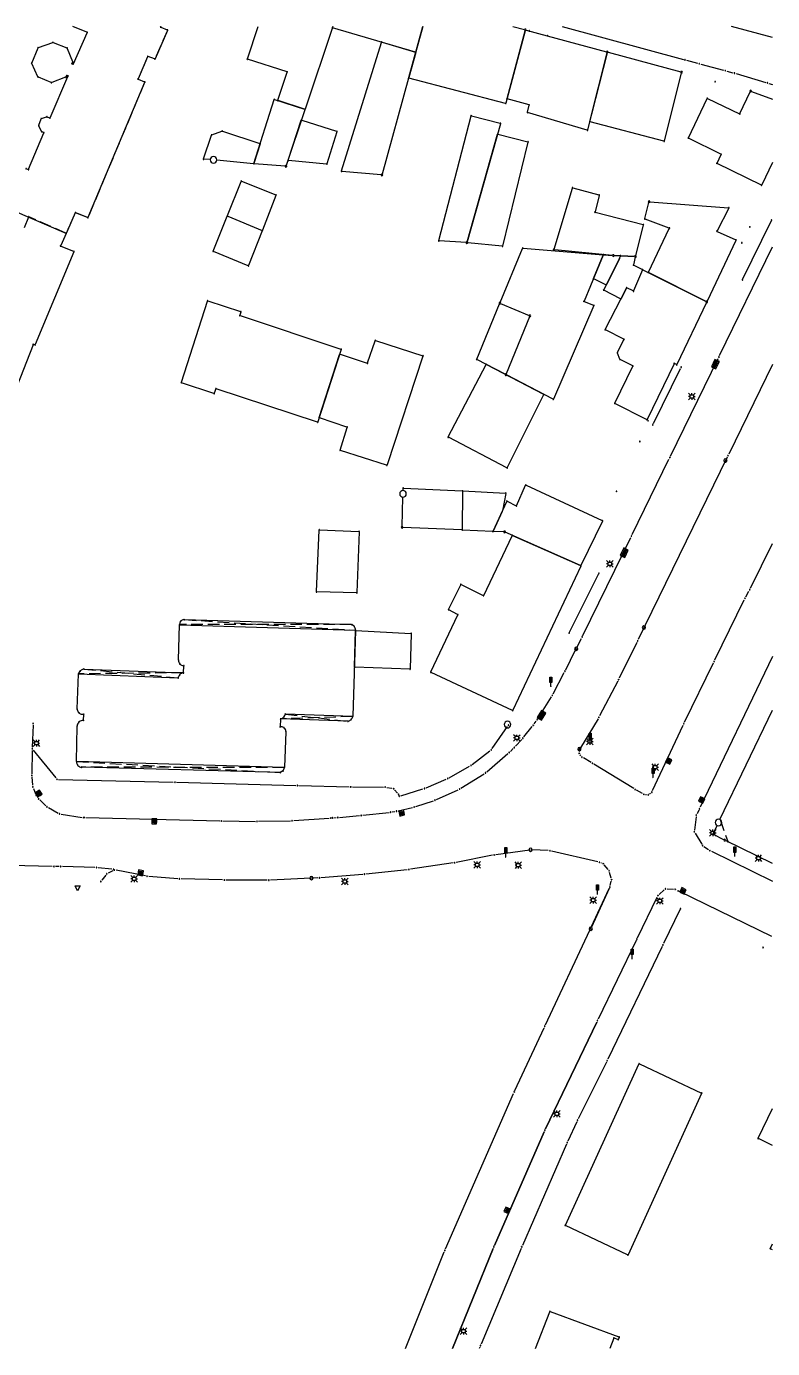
# Model space of a CAD drawing. Extents: x 3399242 to 3399492, y 5275298 to 5275498.
# Drawn here: x 3399379.6 to 3399492.5, y 5275297.8 to 5275497.9 of the extents above; entities that cross this region are included whole.
import ezdxf

# ---------------------------------------------------------------- set-up
doc = ezdxf.new("R2010")
doc.units = 0
doc.header["$MEASUREMENT"] = 0
for name, pattern in [('DURCHGEZOGEN', [0]), ('FAHRBUK', [0]), ('UNTERIRDLIN', [2.5, 1.75, -0.75])]:
    doc.linetypes.add(name, pattern=pattern)
for name, color, linetype in [('250', 7, 'DURCHGEZOGEN'), ('ALTERSHEIM', 7, 'DURCHGEZOGEN'), ('AMPEL', 7, 'DURCHGEZOGEN'), ('AUSKRAGENDEGESCHOSSE', 7, 'DURCHGEZOGEN'), ('BETRIEBSGEBAEUDE', 7, 'DURCHGEZOGEN'), ('BUEROGEBAEUDE', 7, 'DURCHGEZOGEN'), ('FAHRBAHNRANDOK', 7, 'DURCHGEZOGEN'), ('FAHRBAHNRANDOKBL', 7, 'DURCHGEZOGEN'), ('GARAGE', 7, 'DURCHGEZOGEN'), ('GEBAEUDEPKTGEMESSEN', 7, 'DURCHGEZOGEN'), ('GEHWEGKANTE', 7, 'DURCHGEZOGEN'), ('GEMEINDEHAUS', 7, 'DURCHGEZOGEN'), ('GRENZPUNKT', 7, 'DURCHGEZOGEN'), ('GRENZPUNKTGRAFISCH', 7, 'DURCHGEZOGEN'), ('LAGERGEBAEUDE', 7, 'DURCHGEZOGEN'), ('LAMPE', 7, 'DURCHGEZOGEN'), ('MAUERTREPPEUSW', 7, 'DURCHGEZOGEN'), ('PFLANZFLALLGEMEIN', 7, 'DURCHGEZOGEN'), ('SCHUPPEN', 7, 'DURCHGEZOGEN'), ('STELLKANTEPFLASTERFLAE', 7, 'DURCHGEZOGEN'), ('STRASSENEINLAUF', 7, 'DURCHGEZOGEN'), ('TIEFGARAGE', 7, 'DURCHGEZOGEN'), ('UEBERDACHUNGOFFENEHALLE', 7, 'DURCHGEZOGEN'), ('WOHNBETRIEBSGEBAEUDE', 7, 'DURCHGEZOGEN'), ('WOHNGESCHAEFTSHAUS', 7, 'DURCHGEZOGEN'), ('WOHNHAUS', 7, 'DURCHGEZOGEN')]:
    doc.layers.add(name, color=color, linetype=linetype)

# ---------------------------------------------------------------- blocks, each defined once
blk = doc.blocks.new('KREISKL')
for p, q in [((-0.1, 0.003), (-0.115, 0.003)), ((-0.115, 0.003), (-0.115, -0.003)), ((0.1, 0.003), (0.115, 0.003)), ((0.115, 0.003), (0.115, -0.003)), ((-0.115, -0.003), (-0.1, -0.003)), ((0.115, -0.003), (0.1, -0.025))]:
    blk.add_line(p, q)
for start, end in [(90, 180), (180, 270), (0, 90), (270, 0)]:
    blk.add_arc((0, 0), 0.1, start, end)
blk = doc.blocks.new('STREINLAUF')
for p, q in [((0.75, 0.75), (-0.75, 0.75)), ((-0.75, 0.75), (-0.75, -0.75)), ((-0.5, 0.5), (-0.5, -0.5)), ((-0.25, -0.5), (-0.25, 0.5)), ((0, 0.5), (0, -0.5)), ((0.25, -0.5), (0.25, 0.5)), ((0.5, 0.5), (0.5, -0.5)), ((0.75, 0), (0.75, 0.75)), ((0.75, -0.75), (0.75, 0)), ((-0.75, -0.75), (0.75, -0.75))]:
    blk.add_line(p, q)
blk = doc.blocks.new('UNBEKA')
for p, q in [((-0.1, 0.1), (-0.2, 0.2)), ((-0.1, 0), (-0.2, 0)), ((-0.1, -0.1), (-0.1, 0.1)), ((-0.1, 0.1), (0.1, 0.1)), ((0, 0.1), (0, 0.2)), ((0.1, 0.1), (0.2, 0.2)), ((0.1, 0.1), (0.1, -0.1)), ((0.1, 0), (0.2, 0)), ((-0.1, -0.1), (-0.2, -0.2)), ((0.1, -0.1), (-0.1, -0.1)), ((0, -0.1), (0, -0.2)), ((0.1, -0.1), (0.2, -0.2))]:
    blk.add_line(p, q)
blk = doc.blocks.new('PFEIL')
for p, q in [((-0.75, 0.75), (0.75, 0.75)), ((-0.022, -0.767), (-0.75, 0.75)), ((0.75, 0.75), (-0.022, -0.767))]:
    blk.add_line(p, q)
blk = doc.blocks.new('GRENZPUNKT')
for start, end in [(90, 180), (180, 270), (0, 90), (270, 0)]:
    blk.add_arc((0, 0), 0.5, start, end)
blk = doc.blocks.new('AMPEL')
for p, q in [((-0.2, 0.8), (-0.2, 1.9)), ((-0.2, 1.9), (0.2, 1.9)), ((0, 0.8), (-0.2, 0.8)), ((0, 0.05), (0, 0.8)), ((0.2, 0.8), (0, 0.8)), ((0, 0), (0, 0.05)), ((0.2, 1.9), (0.2, 0.8))]:
    blk.add_line(p, q)
for centre, radius, start, end in [((0, 1.7), 0.1, 90, 180), ((0, 1.7), 0.1, 180, 270), ((0, 1.4), 0.1, 90, 180), ((0, 1.4), 0.1, 180, 270), ((0, 1.1), 0.1, 90, 180), ((0, 1.1), 0.1, 180, 270), ((0, 0), 0.05, 180, 270), ((0, 1.7), 0.1, 0, 90), ((0, 1.7), 0.1, 270, 0), ((0, 1.4), 0.1, 0, 90), ((0, 1.4), 0.1, 270, 0), ((0, 1.1), 0.1, 0, 90), ((0, 1.1), 0.1, 270, 0)]:
    blk.add_arc(centre, radius, start, end)
blk = doc.blocks.new('GULLY')
for p, q in [((1.25, 0.75), (-1.25, 0.75)), ((-1.25, 0.75), (-1.25, 0)), ((-1.25, 0), (-1.25, -0.75)), ((-1, -0.5), (-1, 0.5)), ((-0.75, 0.5), (-0.75, -0.5)), ((-0.5, -0.5), (-0.5, 0.5)), ((-0.25, 0.5), (-0.25, -0.5)), ((0, 0.5), (0, -0.5)), ((0.25, -0.5), (0.25, 0.5)), ((0.5, 0.5), (0.5, -0.5)), ((0.75, -0.5), (0.75, 0.5)), ((1, 0.5), (1, -0.5)), ((1.25, -0.75), (1.25, 0.75)), ((-1.25, -0.75), (1.25, -0.75))]:
    blk.add_line(p, q)

msp = doc.modelspace()

# ---------------------------------------------------------------- linework, layer by layer
at = {"layer": 'ALTERSHEIM', "color": 3, "linetype": 'DURCHGEZOGEN'}
for p, q in [((3399388.715, 5275497.04), (3399386.57, 5275497.92)), ((3399386.655, 5275492.27), (3399388.74, 5275496.975)), ((3399400.885, 5275497.325), (3399399.02, 5275493.04)), ((3399399.895, 5275497.92), (3399399.875, 5275497.875)), ((3399399.9, 5275497.81), (3399400.86, 5275497.39)), ((3399380.365, 5275492.385), (3399381.315, 5275494.67)), ((3399381.38, 5275494.73), (3399383.525, 5275495.485)), ((3399383.62, 5275495.485), (3399385.665, 5275494.665)), ((3399385.73, 5275494.6), (3399386.535, 5275492.615)), ((3399386.535, 5275492.525), (3399386.465, 5275492.35)), ((3399397.895, 5275493.345), (3399396.445, 5275490.005)), ((3399398.955, 5275493.01), (3399397.96, 5275493.37)), ((3399381.3, 5275490.31), (3399380.365, 5275492.295)), ((3399385.62, 5275490.435), (3399385.525, 5275490.28)), ((3399385.8, 5275490.425), (3399385.695, 5275490.46)), ((3399386.49, 5275492.285), (3399386.59, 5275492.245)), ((3399383.28, 5275489.42), (3399381.365, 5275490.245)), ((3399383.14, 5275484.1), (3399385.83, 5275490.365)), ((3399385.455, 5275490.22), (3399383.375, 5275489.415)), ((3399397.445, 5275489.45), (3399388.865, 5275469.015)), ((3399396.47, 5275489.94), (3399397.415, 5275489.52)), ((3399381.425, 5275482.975), (3399381.785, 5275483.93)), ((3399381.845, 5275482.03), (3399381.43, 5275482.885)), ((3399381.85, 5275483.99), (3399382.61, 5275484.225)), ((3399382.705, 5275484.22), (3399383.07, 5275484.075)), ((3399379.885, 5275476.305), (3399382.18, 5275481.795)), ((3399382.155, 5275481.86), (3399381.915, 5275481.965)), ((3399379.555, 5275476.365), (3399379.815, 5275476.275)), ((3399377.455, 5275470.135), (3399385.54, 5275466.655)), ((3399386.94, 5275469.705), (3399385.605, 5275466.68)), ((3399388.8, 5275468.985), (3399387.005, 5275469.73)), ((3399385.565, 5275466.59), (3399384.735, 5275464.75)), ((3399384.76, 5275464.685), (3399386.695, 5275463.895)), ((3399386.725, 5275463.83), (3399380.875, 5275449.76)), ((3399380.56, 5275449.73), (3399378.1, 5275443.44)), ((3399380.81, 5275449.725), (3399380.63, 5275449.765))]:
    msp.add_line(p, q, dxfattribs=at)
at = {"layer": 'AUSKRAGENDEGESCHOSSE', "color": 3, "linetype": 'UNTERIRDLIN'}
msp.add_line((3399484.545, 5275377.87), (3399485.705, 5275374.575), dxfattribs=at)
at = {"layer": 'BETRIEBSGEBAEUDE', "color": 3, "linetype": 'DURCHGEZOGEN'}
for p, q in [((3399427.255, 5275476.045), (3399433.315, 5275495.5)), ((3399433.375, 5275495.535), (3399438.43, 5275494.035)), ((3399438.465, 5275493.975), (3399437.405, 5275490.17)), ((3399437.38, 5275490.075), (3399433.385, 5275475.565)), ((3399413.985, 5275477.195), (3399417.055, 5275486.84)), ((3399417.12, 5275486.87), (3399421.655, 5275485.38)), ((3399421.69, 5275485.315), (3399418.865, 5275476.87)), ((3399418.7, 5275476.76), (3399414.02, 5275477.14)), ((3399433.225, 5275475.455), (3399427.29, 5275475.99))]:
    msp.add_line(p, q, dxfattribs=at)
at = {"layer": 'BUEROGEBAEUDE', "color": 3, "linetype": 'DURCHGEZOGEN'}
for p, q in [((3399402.585, 5275402.065), (3399402.725, 5275407.33)), ((3399402.775, 5275407.375), (3399429.325, 5275406.525)), ((3399429.375, 5275406.475), (3399428.94, 5275393.54)), ((3399403.33, 5275400.145), (3399403.365, 5275401.115)), ((3399387.23, 5275394.65), (3399387.435, 5275399.895)), ((3399387.485, 5275399.945), (3399402.465, 5275399.33)), ((3399388.195, 5275392.94), (3399388.225, 5275393.77)), ((3399418.015, 5275393.06), (3399417.94, 5275391.965)), ((3399428.89, 5275393.49), (3399418.775, 5275393.835)), ((3399387.145, 5275386.7), (3399387.21, 5275391.95)), ((3399418.825, 5275391.165), (3399418.6, 5275385.8)), ((3399418.545, 5275385.75), (3399387.195, 5275386.65))]:
    msp.add_line(p, q, dxfattribs=at)
for centre, radius, start, end in [((3399403.38, 5275401.96), 0.795, 179.48568, 216.00018), ((3399403.38, 5275401.96), 0.795, 223.17, 265.72401), ((3399403.445, 5275399.155), 0.945, 140.28573, 166.40739), ((3399403.445, 5275399.16), 0.945, 100.5814, 134.42346), ((3399388.11, 5275394.7), 0.89, 189.89096, 226.66491), ((3399388.145, 5275391.96), 0.935, 137.30488, 174.57489), ((3399388.14, 5275391.96), 0.935, 89.78121, 130.77981), ((3399388.105, 5275394.7), 0.89, 233.19663, 274.63905), ((3399417.795, 5275394.03), 0.95, 286.61199, 318.90888), ((3399417.8, 5275394.035), 0.95, 324.55997, 345.03669), ((3399418.08, 5275391.185), 0.745, 56.77215, 97.45371), ((3399418.08, 5275391.185), 0.745, 6.06518, 49.0284)]:
    msp.add_arc(centre, radius, start, end, dxfattribs=at)
at = {"layer": 'FAHRBAHNRANDOK', "color": 72, "linetype": 'FAHRBUK'}
for p, q in [((3399460.625, 5275497.92, 294.156), (3399478.985, 5275492.935, 294.156)), ((3399492.48, 5275496.26), (3399486.245, 5275497.92)), ((3399479.465, 5275492.8, 294.095), (3399481.145, 5275492.345, 294.095)), ((3399481.63, 5275492.215, 294.141), (3399485.08, 5275491.3, 294.141)), ((3399485.565, 5275491.17, 294.221), (3399486.485, 5275490.91, 294.221)), ((3399486.965, 5275490.775, 294.223), (3399491.46, 5275489.455, 294.223)), ((3399491.935, 5275489.305), (3399492.48, 5275489.115)), ((3399487.93, 5275459.61, 294.542), (3399492.32, 5275468.57, 294.542)), ((3399484.465, 5275448.115, 294.342), (3399492.48, 5275464.55, 294.342)), ((3399477.025, 5275432.885, 294.174), (3399484.245, 5275447.665, 294.174)), ((3399492.48, 5275446.775), (3399485.84, 5275433.19)), ((3399471.225, 5275421.01, 294.02), (3399476.805, 5275432.435, 294.02)), ((3399485.62, 5275432.74, 294.548), (3399472.165, 5275405.145, 294.548)), ((3399463.78, 5275405.755, 293.741), (3399471.005, 5275420.56, 293.741)), ((3399461.715, 5275406.155, 293.878), (3399466.19, 5275415.115, 293.878)), ((3399462.85, 5275403.94, 293.828), (3399463.555, 5275405.31, 293.828)), ((3399471.945, 5275404.695), (3399469.28, 5275399.29)), ((3399461.18, 5275400.565, 293.766), (3399462.62, 5275403.495, 293.766)), ((3399459.255, 5275396.895, 293.702), (3399460.95, 5275400.12, 293.702)), ((3399469.055, 5275398.84, 294.121), (3399466.31, 5275393.565, 294.121)), ((3399456.98, 5275393.205, 293.623), (3399459.01, 5275396.465, 293.623)), ((3399456.395, 5275392.35, 293.484), (3399456.705, 5275392.79, 293.484)), ((3399466.065, 5275393.13, 294.055), (3399463.39, 5275388.755, 294.055)), ((3399380.55, 5275392.165, 292.367), (3399380.445, 5275388.85, 292.367)), ((3399450.045, 5275388.64, 293.507), (3399452.36, 5275391.97, 293.507)), ((3399454.84, 5275390.395, 293.43), (3399456.09, 5275391.95, 293.43)), ((3399380.595, 5275388.405), (3399384.01, 5275384.175)), ((3399452.795, 5275388.2, 293.474), (3399453.22, 5275388.62, 293.474)), ((3399453.565, 5275388.98, 293.397), (3399454.515, 5275390.015, 293.397)), ((3399380.435, 5275388.35, 292.232), (3399380.37, 5275384.82, 292.232)), ((3399447.04, 5275386.235, 293.402), (3399449.705, 5275388.285, 293.402)), ((3399449.23, 5275385.115, 293.36), (3399452.43, 5275387.86, 293.36)), ((3399463.245, 5275388.29, 293.988), (3399463.235, 5275388.155, 293.988)), ((3399463.485, 5275387.535, 293.927), (3399463.365, 5275387.7, 293.927)), ((3399465.01, 5275386.515, 294.019), (3399463.845, 5275387.2, 294.019)), ((3399443.535, 5275384.22, 293.302), (3399446.625, 5275385.96, 293.302)), ((3399445.32, 5275382.64, 293.242), (3399448.83, 5275384.82, 293.242)), ((3399471.46, 5275382.565), (3399465.44, 5275386.255)), ((3399380.39, 5275384.325, 292.083), (3399380.485, 5275383.07, 292.083)), ((3399380.6, 5275382.585, 292.033), (3399380.925, 5275381.785, 292.033)), ((3399384.415, 5275383.97, 292.075), (3399401.785, 5275383.535, 292.075)), ((3399402.285, 5275383.52, 292.421), (3399420.305, 5275383.04, 292.421)), ((3399420.805, 5275383.03, 292.81), (3399428.38, 5275382.82, 292.81)), ((3399428.88, 5275382.815, 292.934), (3399433.6, 5275382.805, 292.934)), ((3399434.095, 5275382.76, 293.065), (3399434.86, 5275382.615, 293.065)), ((3399435.27, 5275382.38, 293.103), (3399435.72, 5275381.865, 293.103)), ((3399436.22, 5275381.49, 293.116), (3399439.56, 5275382.515, 293.116)), ((3399440.03, 5275382.69, 293.219), (3399443.085, 5275383.995, 293.219)), ((3399441.615, 5275380.92, 293.156), (3399444.88, 5275382.405, 293.156)), ((3399381.165, 5275381.35, 292.007), (3399381.255, 5275381.23, 292.007)), ((3399381.58, 5275380.855, 292.093), (3399382.48, 5275379.98, 292.093)), ((3399438.48, 5275379.855, 293.081), (3399441.15, 5275380.74, 293.081)), ((3399472.785, 5275381.815, 294.049), (3399471.89, 5275382.31, 294.049)), ((3399382.88, 5275379.685, 292.07), (3399384.355, 5275378.87, 292.07)), ((3399384.825, 5275378.71, 292.047), (3399387.995, 5275378.215, 292.047)), ((3399426.93, 5275378.21, 292.723), (3399429.965, 5275378.48, 292.723)), ((3399430.46, 5275378.53, 292.788), (3399434.43, 5275378.975, 292.788)), ((3399434.925, 5275379.045, 292.901), (3399435.315, 5275379.115, 292.901)), ((3399435.805, 5275379.215, 292.997), (3399438, 5275379.72, 292.997)), ((3399388.52, 5275378.19, 292.057), (3399408.8, 5275377.675, 292.057)), ((3399409.3, 5275377.67, 292.464), (3399414.2, 5275377.61, 292.464)), ((3399414.7, 5275377.615, 292.563), (3399419.5, 5275377.705, 292.563)), ((3399420, 5275377.725, 292.66), (3399425.36, 5275378.095, 292.66)), ((3399426.1, 5275378.15, 292.777), (3399426.435, 5275378.17, 292.777)), ((3399450.095, 5275372.475, 293.743), (3399444.61, 5275371.4, 293.743)), ((3399455.725, 5275373.245, 293.887), (3399450.59, 5275372.555, 293.887)), ((3399458.54, 5275373.18, 293.927), (3399456.095, 5275373.29, 293.927)), ((3399466.05, 5275371.46), (3399459.035, 5275373.115)), ((3399482.1, 5275373.805), (3399482.785, 5275373.33)), ((3399483.215, 5275373.08, 293.849), (3399492.48, 5275368.575, 293.849)), ((3399383.47, 5275370.79, 291.944), (3399374.35, 5275371.02, 291.944)), ((3399384.49, 5275370.775, 291.897), (3399383.97, 5275370.78, 291.897)), ((3399389.925, 5275370.63, 292.022), (3399384.99, 5275370.765, 292.022)), ((3399392.475, 5275370.375, 292.081), (3399390.425, 5275370.595, 292.081)), ((3399444.12, 5275371.315, 293.557), (3399437.69, 5275370.355, 293.557)), ((3399466.6, 5275371.295, 293.966), (3399466.53, 5275371.32, 293.966)), ((3399467.575, 5275370.33, 293.972), (3399466.995, 5275371.02, 293.972)), ((3399391.555, 5275369.48, 292.192), (3399390.965, 5275368.71, 292.192)), ((3399392.645, 5275370.135, 292.155), (3399391.935, 5275369.785, 292.155)), ((3399397.56, 5275369.355, 292.263), (3399393.115, 5275370.2, 292.263)), ((3399402.455, 5275368.93), (3399398.055, 5275369.285)), ((3399409.25, 5275368.74, 292.566), (3399402.95, 5275368.9, 292.566)), ((3399415.985, 5275368.72, 292.754), (3399409.75, 5275368.73, 292.754)), ((3399423.635, 5275369.045, 292.953), (3399416.485, 5275368.735, 292.953)), ((3399430.445, 5275369.59, 293.15), (3399424.13, 5275369.075, 293.15)), ((3399437.195, 5275370.29, 293.341), (3399430.945, 5275369.64, 293.341)), ((3399468.045, 5275369.03, 293.969), (3399467.805, 5275369.895, 293.969)), ((3399467.915, 5275367.905, 293.935), (3399468.055, 5275368.545, 293.935)), ((3399465.03, 5275361.59), (3399467.755, 5275367.43)), ((3399467.755, 5275367.43), (3399465.06, 5275361.575)), ((3399475.315, 5275366.53, 293.757), (3399476.08, 5275367.23, 293.757)), ((3399476.515, 5275367.39, 293.671), (3399477.48, 5275367.345, 293.671)), ((3399492.38, 5275360.195, 293.958), (3399478.415, 5275366.97, 293.958)), ((3399472.055, 5275360.005, 293.676), (3399475.02, 5275366.14, 293.676)), ((3399478.52, 5275364.345, 293.898), (3399475.975, 5275359.13, 293.898)), ((3399458.105, 5275346.81, 293.858), (3399464.815, 5275361.14, 293.858)), ((3399471.835, 5275359.555), (3399466.075, 5275347.685)), ((3399453.485, 5275336.895, 293.644), (3399457.89, 5275346.355, 293.644)), ((3399465.86, 5275347.235), (3399458.125, 5275331.085)), ((3399442.97, 5275312.905, 293.434), (3399453.28, 5275336.44, 293.434)), ((3399457.92, 5275330.63), (3399450.385, 5275313.43)), ((3399436.91, 5275297.82), (3399442.775, 5275312.445)), ((3399450.195, 5275312.965), (3399444.03, 5275297.82))]:
    msp.add_line(p, q, dxfattribs=at)
at = {"layer": 'GARAGE', "color": 3, "linetype": 'DURCHGEZOGEN'}
for p, q in [((3399409.985, 5275469.285), (3399412.055, 5275474.465)), ((3399412.12, 5275474.495), (3399417.29, 5275472.415)), ((3399417.32, 5275472.35), (3399415.285, 5275467.085)), ((3399407.82, 5275463.93), (3399409.95, 5275469.195)), ((3399410.015, 5275469.22), (3399415.22, 5275467.055)), ((3399415.25, 5275466.99), (3399413.155, 5275461.73)), ((3399413.095, 5275461.7), (3399407.85, 5275463.865)), ((3399466.93, 5275458.07), (3399469.295, 5275462.76)), ((3399469.335, 5275462.85), (3399469.455, 5275463.15)), ((3399469.525, 5275463.195), (3399471.605, 5275463.105)), ((3399471.7, 5275462.98), (3399471.43, 5275461.85)), ((3399472.8, 5275461.075), (3399471.45, 5275457.905)), ((3399471.465, 5275461.78), (3399472.775, 5275461.14)), ((3399469.49, 5275456.7), (3399466.955, 5275458)), ((3399470.365, 5275458.31), (3399469.56, 5275456.725)), ((3399471.385, 5275457.88), (3399470.43, 5275458.335)), ((3399436.415, 5275422.24), (3399436.535, 5275426.67)), ((3399436.56, 5275427.67), (3399436.565, 5275428.01)), ((3399436.615, 5275428.055), (3399445.52, 5275427.62)), ((3399445.57, 5275427.57), (3399445.515, 5275421.76)), ((3399445.62, 5275427.615), (3399452.05, 5275427.29)), ((3399452.09, 5275427.235), (3399451.595, 5275424.62)), ((3399451.565, 5275424.525), (3399450.185, 5275421.535)), ((3399423.465, 5275412.405), (3399423.87, 5275421.68)), ((3399423.92, 5275421.73), (3399429.845, 5275421.48)), ((3399429.895, 5275421.43), (3399429.575, 5275412.23)), ((3399445.465, 5275421.71), (3399436.54, 5275422.11)), ((3399450.115, 5275421.495), (3399445.565, 5275421.705)), ((3399429.525, 5275412.18), (3399423.515, 5275412.355)), ((3399429.185, 5275401.015), (3399429.375, 5275406.475)), ((3399429.425, 5275406.52), (3399437.74, 5275406.06)), ((3399437.79, 5275406.01), (3399437.615, 5275400.675)), ((3399437.565, 5275400.625), (3399429.235, 5275400.965)), ((3399492.16, 5275313), (3399492.48, 5275313.645)), ((3399492.48, 5275312.78), (3399492.18, 5275312.935))]:
    msp.add_line(p, q, dxfattribs=at)
at = {"layer": 'GEHWEGKANTE', "color": 72, "linetype": 'FAHRBUK'}
for p, q in [((3399474.455, 5275437.845, 294.415), (3399478.545, 5275446.125, 294.415)), ((3399489.135, 5275412.9, 294.13), (3399492.48, 5275419.66, 294.13)), ((3399488.415, 5275411.585, 294.285), (3399488.9, 5275412.455, 294.285)), ((3399483.735, 5275402.035, 294.204), (3399488.185, 5275411.145, 294.204)), ((3399492.48, 5275402.565), (3399481.52, 5275379.735)), ((3399479.15, 5275392.61, 294.134), (3399483.52, 5275401.585, 294.134)), ((3399474.31, 5275382.26, 294.024), (3399478.935, 5275392.16, 294.024)), ((3399473.25, 5275381.67, 294.033), (3399473.415, 5275381.655, 294.033)), ((3399473.865, 5275381.78), (3399474, 5275381.885)), ((3399481.3, 5275379.285, 293.947), (3399481.045, 5275378.765, 293.947)), ((3399480.905, 5275378.29, 293.843), (3399480.665, 5275376.285, 293.843)), ((3399480.765, 5275375.825, 293.814), (3399481.765, 5275374.165, 293.814)), ((3399475.755, 5275358.68, 293.85), (3399467.545, 5275341.615, 293.85)), ((3399458.125, 5275331.085, 293.608), (3399465.86, 5275347.235, 293.608)), ((3399467.325, 5275341.165, 293.705), (3399463.08, 5275332.6, 293.705)), ((3399450.385, 5275313.43, 293.483), (3399457.92, 5275330.63, 293.483)), ((3399462.865, 5275332.15, 293.581), (3399461.51, 5275329.22, 293.581)), ((3399461.305, 5275328.76, 293.589), (3399454.62, 5275313.44, 293.589)), ((3399444.03, 5275297.82), (3399450.195, 5275312.965)), ((3399454.42, 5275312.98), (3399448.355, 5275298.5)), ((3399448.17, 5275298.035, 293.366), (3399448.085, 5275297.82, 293.366))]:
    msp.add_line(p, q, dxfattribs=at)
at = {"layer": 'GEMEINDEHAUS', "color": 3, "linetype": 'DURCHGEZOGEN'}
for p, q in [((3399403, 5275444.07), (3399406.955, 5275456.365)), ((3399407.015, 5275456.395), (3399411.96, 5275454.755)), ((3399411.99, 5275454.69), (3399411.845, 5275454.215)), ((3399411.88, 5275454.15), (3399427.155, 5275449.07)), ((3399427.19, 5275449.01), (3399423.655, 5275438.08)), ((3399407.915, 5275442.365), (3399403.035, 5275444.005)), ((3399408.225, 5275443.05), (3399407.98, 5275442.395)), ((3399423.595, 5275438.05), (3399408.29, 5275443.08)), ((3399490.305, 5275329.665), (3399492.48, 5275334.145)), ((3399492.48, 5275328.56), (3399490.33, 5275329.595))]:
    msp.add_line(p, q, dxfattribs=at)
at = {"layer": 'LAGERGEBAEUDE', "color": 3, "linetype": 'DURCHGEZOGEN'}
for p, q in [((3399459.44, 5275464.235), (3399462.185, 5275473.44)), ((3399462.25, 5275473.475), (3399466.185, 5275472.41)), ((3399466.22, 5275472.35), (3399465.615, 5275469.86)), ((3399465.65, 5275469.8), (3399472.885, 5275467.93)), ((3399472.92, 5275467.87), (3399471.76, 5275463.22)), ((3399468.255, 5275463.26), (3399459.53, 5275464.105)), ((3399471.605, 5275463.105), (3399468.505, 5275463.245))]:
    msp.add_line(p, q, dxfattribs=at)
at = {"layer": 'SCHUPPEN', "color": 3, "linetype": 'DURCHGEZOGEN'}
for p, q in [((3399419.19, 5275477.675), (3399421.155, 5275483.725)), ((3399421.22, 5275483.755), (3399426.5, 5275482.05)), ((3399406.365, 5275477.88), (3399407.56, 5275481.46)), ((3399407.625, 5275481.525), (3399409.12, 5275482.075)), ((3399409.215, 5275482.075), (3399414.885, 5275480.225)), ((3399426.535, 5275481.985), (3399425.03, 5275477.14)), ((3399414.92, 5275480.16), (3399413.985, 5275477.195)), ((3399407.375, 5275477.765), (3399406.4, 5275477.83)), ((3399413.92, 5275477.15), (3399408.37, 5275477.685)), ((3399424.965, 5275477.1), (3399419.225, 5275477.625)), ((3399465.395, 5275459.775), (3399466.865, 5275463.32)), ((3399466.935, 5275463.365), (3399468.255, 5275463.26)), ((3399469.295, 5275462.76), (3399467.34, 5275458.855)), ((3399468.505, 5275463.245), (3399469.425, 5275463.2)), ((3399467.27, 5275458.83), (3399465.42, 5275459.705)), ((3399447.715, 5275447.58), (3399451.16, 5275455.915)), ((3399451.325, 5275455.985), (3399455.635, 5275454.16)), ((3399455.7, 5275453.995), (3399452.16, 5275445.345)), ((3399452.005, 5275445.285), (3399447.74, 5275447.51))]:
    msp.add_line(p, q, dxfattribs=at)
at = {"layer": 'TIEFGARAGE', "color": 3, "linetype": 'UNTERIRDLIN'}
for p, q in [((3399400.885, 5275497.325), (3399399.02, 5275493.04)), ((3399399.895, 5275497.92), (3399399.875, 5275497.875)), ((3399399.9, 5275497.81), (3399400.86, 5275497.39)), ((3399397.895, 5275493.345), (3399396.445, 5275490.005)), ((3399398.955, 5275493.01), (3399397.96, 5275493.37)), ((3399397.445, 5275489.45), (3399388.865, 5275469.015)), ((3399396.47, 5275489.94), (3399397.415, 5275489.52)), ((3399379.875, 5275469.05), (3399379.055, 5275467.045)), ((3399385.54, 5275466.655), (3399379.94, 5275469.08)), ((3399386.94, 5275469.705), (3399385.605, 5275466.68)), ((3399388.8, 5275468.985), (3399387.005, 5275469.73))]:
    msp.add_line(p, q, dxfattribs=at)
at = {"layer": 'UEBERDACHUNGOFFENEHALLE', "color": 3, "linetype": 'UNTERIRDLIN'}
for p, q in [((3399428.755, 5275407.385), (3399402.775, 5275407.38)), ((3399403.485, 5275408.145), (3399429.325, 5275406.525)), ((3399388.285, 5275400.655), (3399402.465, 5275399.335)), ((3399403.275, 5275400.095), (3399387.485, 5275399.945)), ((3399428.89, 5275393.485), (3399418.07, 5275393.11)), ((3399418.775, 5275393.835), (3399428.17, 5275392.755)), ((3399387.195, 5275386.645), (3399417.92, 5275385.005)), ((3399418.545, 5275385.75), (3399387.975, 5275385.815))]:
    msp.add_line(p, q, dxfattribs=at)
at = {"layer": 'UEBERDACHUNGOFFENEHALLE', "color": 3, "linetype": 'DURCHGEZOGEN'}
for p, q in [((3399403.485, 5275408.145), (3399428.755, 5275407.385)), ((3399388.285, 5275400.66), (3399403.275, 5275400.095)), ((3399428.17, 5275392.75), (3399418.07, 5275393.11)), ((3399417.92, 5275385.005), (3399387.975, 5275385.81)), ((3399418.345, 5275385.24), (3399418.01, 5275385.03)), ((3399418.575, 5275385.7), (3399418.41, 5275385.315))]:
    msp.add_line(p, q, dxfattribs=at)
for centre, radius, start, end in [((3399403.425, 5275407.44), 0.705, 145.91678, 180.7812), ((3399403.43, 5275407.44), 0.705, 93.66996, 138.21777), ((3399428.44, 5275406.515), 0.94, 42.26797, 63.97569), ((3399428.435, 5275406.52), 0.94, 3.45716, 35.8902), ((3399388.415, 5275399.67), 1.005, 103.16952, 133.76628), ((3399388.395, 5275399.655), 1.005, 138.25181, 160.38828), ((3399427.94, 5275393.735), 1.03, 288.51779, 314.20566), ((3399427.94, 5275393.74), 1.03, 319.5783, 343.14039), ((3399387.92, 5275386.59), 0.775, 179.26252, 215.52192), ((3399387.92, 5275386.585), 0.775, 222.65507, 266.55246)]:
    msp.add_arc(centre, radius, start, end, dxfattribs=at)
at = {"layer": 'WOHNBETRIEBSGEBAEUDE', "color": 3, "linetype": 'DURCHGEZOGEN'}
for p, q in [((3399451.26, 5275456.15), (3399454.64, 5275464.33)), ((3399454.71, 5275464.375), (3399466.835, 5275463.37)), ((3399466.865, 5275463.32), (3399463.945, 5275456.36)), ((3399465.425, 5275455.66), (3399459.31, 5275441.515)), ((3399463.97, 5275456.295), (3399465.4, 5275455.725)), ((3399459.25, 5275441.495), (3399452.225, 5275445.17))]:
    msp.add_line(p, q, dxfattribs=at)
at = {"layer": 'WOHNGESCHAEFTSHAUS', "color": 3, "linetype": 'DURCHGEZOGEN'}
for p, q in [((3399472.865, 5275461.1), (3399482.41, 5275456.285)), ((3399467.155, 5275452.07), (3399470.365, 5275458.31)), ((3399482.465, 5275456.115), (3399477.99, 5275446.755)), ((3399469.955, 5275450.58), (3399467.18, 5275452.005)), ((3399469.015, 5275448.58), (3399469.98, 5275450.515)), ((3399469.365, 5275447.58), (3399469.01, 5275448.49)), ((3399468.61, 5275440.915), (3399471.335, 5275446.48)), ((3399471.31, 5275446.55), (3399469.43, 5275447.51)), ((3399477.57, 5275446.88), (3399473.48, 5275438.455)), ((3399477.925, 5275446.735), (3399477.64, 5275446.9)), ((3399473.415, 5275438.435), (3399468.63, 5275440.845)), ((3399448.765, 5275411.815), (3399453.05, 5275420.84)), ((3399453.115, 5275420.865), (3399463.415, 5275416.31)), ((3399463.44, 5275416.245), (3399453.17, 5275394.415)), ((3399443.455, 5275409.695), (3399445.28, 5275413.43)), ((3399445.345, 5275413.455), (3399448.695, 5275411.795)), ((3399440.78, 5275400.23), (3399444.83, 5275408.845)), ((3399444.81, 5275408.915), (3399443.475, 5275409.625)), ((3399453.105, 5275394.39), (3399440.805, 5275400.165)), ((3399484.515, 5275377.9), (3399492.48, 5275394.45)), ((3399483.5, 5275375.705), (3399484.09, 5275376.995)), ((3399485.12, 5275374.825), (3399483.525, 5275375.635)), ((3399492.48, 5275371.21), (3399485.34, 5275374.715))]:
    msp.add_line(p, q, dxfattribs=at)
at = {"layer": 'WOHNHAUS', "color": 3, "linetype": 'DURCHGEZOGEN'}
for p, q in [((3399413, 5275493.01), (3399414.615, 5275497.92)), ((3399425.915, 5275497.92), (3399421.72, 5275485.41)), ((3399425.87, 5275497.785), (3399425.915, 5275497.92)), ((3399438.43, 5275494.035), (3399425.9, 5275497.725)), ((3399437.405, 5275490.17), (3399439.55, 5275497.92)), ((3399439.55, 5275497.92), (3399438.49, 5275494.07)), ((3399455.03, 5275497.28), (3399452.115, 5275486.315)), ((3399452.3, 5275487), (3399455.03, 5275497.28)), ((3399453.15, 5275497.92), (3399454.94, 5275497.435)), ((3399455.18, 5275497.365), (3399467.34, 5275494.075)), ((3399418.995, 5275491.055), (3399413.03, 5275492.945)), ((3399467.43, 5275493.92), (3399464.49, 5275482.265)), ((3399464.82, 5275483.535), (3399467.43, 5275493.92)), ((3399467.58, 5275494.005), (3399478.58, 5275491.025)), ((3399417.6, 5275486.765), (3399419.025, 5275490.99)), ((3399478.67, 5275490.87), (3399476.1, 5275480.605)), ((3399452.055, 5275486.28), (3399437.44, 5275490.11)), ((3399421.655, 5275485.38), (3399417.635, 5275486.7)), ((3399455.62, 5275486.04), (3399452.335, 5275486.94)), ((3399479.74, 5275481.07), (3399482.575, 5275487)), ((3399482.645, 5275487.02), (3399487.48, 5275484.71)), ((3399487.55, 5275484.73), (3399489.115, 5275488.025)), ((3399489.285, 5275488.095), (3399492.48, 5275486.915)), ((3399455.38, 5275484.95), (3399455.655, 5275485.98)), ((3399464.43, 5275482.23), (3399455.415, 5275484.885)), ((3399441.98, 5275465.515), (3399446.85, 5275484.375)), ((3399451.285, 5275483.195), (3399446.25, 5275465.325)), ((3399446.91, 5275484.41), (3399451.25, 5275483.26)), ((3399476.04, 5275480.57), (3399464.855, 5275483.475)), ((3399446.25, 5275465.325), (3399450.86, 5275481.595)), ((3399450.92, 5275481.635), (3399455.425, 5275480.47)), ((3399484.655, 5275478.585), (3399479.765, 5275481.005)), ((3399455.465, 5275480.41), (3399451.62, 5275464.69)), ((3399484.075, 5275477.24), (3399484.68, 5275478.52)), ((3399490.785, 5275473.92), (3399484.1, 5275477.17)), ((3399492.48, 5275477.35), (3399490.85, 5275473.945)), ((3399473.16, 5275468.83), (3399473.77, 5275471.28)), ((3399473.925, 5275471.39), (3399485.82, 5275470.465)), ((3399476.83, 5275467.405), (3399473.195, 5275468.76)), ((3399485.845, 5275470.415), (3399484.095, 5275466.975)), ((3399473.69, 5275460.74), (3399476.855, 5275467.34)), ((3399484.115, 5275466.91), (3399486.915, 5275465.61)), ((3399446.09, 5275465.21), (3399442.015, 5275465.465)), ((3399451.555, 5275464.645), (3399446.34, 5275465.19)), ((3399486.94, 5275465.545), (3399482.575, 5275456.345)), ((3399482.41, 5275456.285), (3399473.715, 5275460.67)), ((3399431.195, 5275447), (3399432.33, 5275450.36)), ((3399432.39, 5275450.39), (3399439.535, 5275448.09)), ((3399423.87, 5275438.74), (3399426.955, 5275448.28)), ((3399427.015, 5275448.315), (3399431.13, 5275446.97)), ((3399439.57, 5275448.03), (3399434.13, 5275431.55)), ((3399443.405, 5275435.805), (3399449.11, 5275446.74)), ((3399449.175, 5275446.76), (3399457.805, 5275442.245)), ((3399457.83, 5275442.18), (3399452.335, 5275431.15)), ((3399428.05, 5275437.285), (3399423.9, 5275438.675)), ((3399427.035, 5275433.815), (3399428.08, 5275437.22)), ((3399452.27, 5275431.125), (3399443.425, 5275435.74)), ((3399434.065, 5275431.52), (3399427.07, 5275433.755)), ((3399453.725, 5275425.39), (3399455.11, 5275428.47)), ((3399455.175, 5275428.495), (3399466.715, 5275423.13)), ((3399450.185, 5275421.535), (3399452.255, 5275426.03)), ((3399452.32, 5275426.055), (3399453.66, 5275425.37)), ((3399466.74, 5275423.065), (3399463.48, 5275416.335)), ((3399451.795, 5275421.425), (3399450.215, 5275421.49)), ((3399463.415, 5275416.31), (3399452.035, 5275421.37)), ((3399461.125, 5275316.515), (3399472.26, 5275340.885)), ((3399472.325, 5275340.905), (3399481.715, 5275336.495)), ((3399481.74, 5275336.425), (3399470.615, 5275312.01)), ((3399470.55, 5275311.985), (3399461.145, 5275316.445)), ((3399456.595, 5275297.82), (3399458.765, 5275303.4)), ((3399458.83, 5275303.43), (3399469.21, 5275299.58)), ((3399468.45, 5275299.375), (3399467.835, 5275297.82)), ((3399469.075, 5275299.2), (3399468.515, 5275299.405)), ((3399469.24, 5275299.515), (3399469.14, 5275299.23))]:
    msp.add_line(p, q, dxfattribs=at)

# ---------------------------------------------------------------- block references
at = {"layer": '250', "color": 2, "xscale": 0.1, "yscale": 0.1}
for p in [(3399388.76, 5275497.02), (3399399.855, 5275497.83), (3399400.905, 5275497.37), (3399425.855, 5275497.74), (3399381.335, 5275494.715), (3399383.57, 5275495.505), (3399385.71, 5275494.65), (3399433.33, 5275495.55), (3399386.555, 5275492.57), (3399397.915, 5275493.39), (3399399, 5275492.99), (3399412.985, 5275492.96), (3399438.475, 5275494.025), (3399380.345, 5275492.34), (3399385.645, 5275490.475), (3399385.85, 5275490.41), (3399386.445, 5275492.305), (3399386.635, 5275492.225), (3399419.04, 5275491.04), (3399381.32, 5275490.265), (3399383.325, 5275489.4), (3399385.5, 5275490.235), (3399396.425, 5275489.96), (3399397.465, 5275489.5), (3399437.395, 5275490.12), (3399417.07, 5275486.885), (3399417.585, 5275486.715), (3399452.285, 5275486.955), (3399482.6, 5275487.045), (3399421.705, 5275485.365), (3399446.865, 5275484.425), (3399452.1, 5275486.27), (3399455.365, 5275484.9), (3399455.665, 5275486.03), (3399487.525, 5275484.685), (3399381.41, 5275482.93), (3399381.805, 5275483.975), (3399382.66, 5275484.24), (3399383.12, 5275484.055), (3399421.17, 5275483.77), (3399451.3, 5275483.245), (3399464.81, 5275483.485), (3399381.865, 5275481.985), (3399382.2, 5275481.84), (3399407.575, 5275481.505), (3399409.17, 5275482.095), (3399426.55, 5275482.035), (3399450.875, 5275481.645), (3399455.475, 5275480.455), (3399464.475, 5275482.215), (3399476.085, 5275480.555), (3399479.72, 5275481.025), (3399414.935, 5275480.21), (3399484.7, 5275478.565), (3399379.505, 5275476.38), (3399406.35, 5275477.83), (3399413.97, 5275477.145), (3399419.175, 5275477.63), (3399425.015, 5275477.095), (3399484.055, 5275477.195), (3399379.865, 5275476.26), (3399412.075, 5275474.515), (3399427.24, 5275475.995), (3399417.34, 5275472.395), (3399462.2, 5275473.49), (3399466.23, 5275472.4), (3399379.895, 5275469.1), (3399386.96, 5275469.75), (3399388.845, 5275468.97), (3399409.97, 5275469.24), (3399465.6, 5275469.81), (3399473.15, 5275468.78), (3399385.585, 5275466.635), (3399415.27, 5275467.04), (3399472.935, 5275467.92), (3399476.88, 5275467.385), (3399484.07, 5275466.93), (3399384.715, 5275464.705), (3399441.965, 5275465.465), (3399451.605, 5275464.64), (3399454.66, 5275464.375), (3399386.745, 5275463.875), (3399407.8, 5275463.885), (3399466.885, 5275463.37), (3399469.315, 5275462.805), (3399469.475, 5275463.195), (3399413.14, 5275461.685), (3399471.42, 5275461.805), (3399472.82, 5275461.12), (3399473.67, 5275460.695), (3399465.375, 5275459.73), (3399467.315, 5275458.81), (3399406.97, 5275456.415), (3399466.91, 5275458.025), (3399469.535, 5275456.68), (3399470.385, 5275458.355), (3399471.43, 5275457.855), (3399412.005, 5275454.74), (3399463.925, 5275456.315), (3399465.445, 5275455.705), (3399411.83, 5275454.17), (3399432.345, 5275450.405), (3399467.135, 5275452.025), (3399470, 5275450.56), (3399380.58, 5275449.775), (3399380.86, 5275449.715), (3399427.205, 5275449.055), (3399468.99, 5275448.535), (3399426.97, 5275448.33), (3399431.18, 5275446.955), (3399439.585, 5275448.075), (3399447.695, 5275447.535), (3399449.13, 5275446.785), (3399469.385, 5275447.535), (3399471.355, 5275446.525), (3399477.595, 5275446.925), (3399402.985, 5275444.02), (3399408.24, 5275443.1), (3399407.965, 5275442.35), (3399457.85, 5275442.225), (3399459.29, 5275441.47), (3399468.585, 5275440.87), (3399423.855, 5275438.69), (3399473.46, 5275438.41), (3399423.64, 5275438.035), (3399428.095, 5275437.27), (3399443.38, 5275435.76), (3399427.02, 5275433.77), (3399434.11, 5275431.505), (3399452.315, 5275431.105), (3399455.13, 5275428.515), (3399436.565, 5275428.06), (3399445.57, 5275427.62), (3399452.1, 5275427.285), (3399451.585, 5275424.57), (3399452.275, 5275426.075), (3399453.705, 5275425.345), (3399423.87, 5275421.73), (3399429.895, 5275421.48), (3399445.515, 5275421.71), (3399450.165, 5275421.49), (3399453.07, 5275420.885), (3399423.465, 5275412.355), (3399445.3, 5275413.475), (3399429.575, 5275412.18), (3399448.74, 5275411.77), (3399443.435, 5275409.65), (3399444.85, 5275408.89), (3399402.725, 5275407.38), (3399402.87, 5275407.875), (3399403.435, 5275408.145), (3399428.805, 5275407.385), (3399429.17, 5275407.11), (3399429.375, 5275406.525), (3399437.79, 5275406.06), (3399387.685, 5275400.36), (3399388.235, 5275400.66), (3399402.585, 5275402.015), (3399402.765, 5275401.45), (3399403.37, 5275401.165), (3399429.185, 5275400.965), (3399437.615, 5275400.625), (3399387.435, 5275399.945), (3399402.515, 5275399.33), (3399402.75, 5275399.795), (3399403.325, 5275400.095), (3399440.76, 5275400.185), (3399387.225, 5275394.6), (3399387.495, 5275392.63), (3399387.535, 5275394.02), (3399388.195, 5275392.89), (3399388.23, 5275393.82), (3399418.02, 5275393.11), (3399418.54, 5275393.445), (3399418.725, 5275393.84), (3399428.22, 5275392.745), (3399428.69, 5275393.035), (3399428.94, 5275393.49), (3399387.21, 5275392), (3399417.935, 5275391.915), (3399418.53, 5275391.78), (3399418.825, 5275391.215), (3399387.145, 5275386.65), (3399387.32, 5275386.1), (3399387.925, 5275385.815), (3399417.97, 5275385.005), (3399418.39, 5275385.265), (3399418.595, 5275385.75), (3399484.525, 5275377.92), (3399485.725, 5275374.53), (3399472.28, 5275340.93), (3399481.76, 5275336.475), (3399490.285, 5275329.62), (3399461.1, 5275316.47), (3399492.135, 5275312.955), (3399470.595, 5275311.965), (3399458.785, 5275303.445), (3399468.465, 5275299.42), (3399469.12, 5275299.18), (3399469.255, 5275299.56)]:
    msp.add_blockref('GRENZPUNKT', p, dxfattribs=at)
at = {"layer": 'AMPEL', "color": 3, "xscale": 0.75, "yscale": 0.75}
for p in [(3399458.94, 5275398.01, 293.749), (3399464.89, 5275389.515, 294.606), (3399474.41, 5275384.26, 296.526), (3399452.105, 5275372.23, 293.705), (3399486.79, 5275372.305, 293.923), (3399465.975, 5275366.595, 294.2), (3399471.215, 5275356.855, 294)]:
    msp.add_blockref('AMPEL', p, dxfattribs=at)
at = {"layer": 'FAHRBAHNRANDOK', "color": 70, "xscale": 0.5, "yscale": 0.5}
for p in [(3399455.655, 5275497.25, 294.032), (3399458.435, 5275496.52, 294.061), (3399479.225, 5275492.865, 294.156), (3399481.385, 5275492.28, 294.095), (3399485.325, 5275491.24, 294.141), (3399486.725, 5275490.845, 294.221), (3399483.79, 5275489.555, 294.284), (3399491.7, 5275489.385, 294.223), (3399489.03, 5275467.575, 294.646), (3399487.83, 5275465.175, 294.638), (3399484.355, 5275447.89, 294.342), (3399478.655, 5275446.35, 294.5), (3399473.64, 5275438.24, 294.452), (3399474.345, 5275437.62, 294.415), (3399472.4, 5275435.095, 294.457), (3399476.915, 5275432.66, 294.174), (3399485.73, 5275432.965, 294.548), (3399468.86, 5275427.545, 294.238), (3399471.115, 5275420.785, 294.02), (3399489.02, 5275412.675, 294.13), (3399463.67, 5275405.53, 293.741), (3399472.055, 5275404.92, 294.213), (3399462.735, 5275403.72, 293.828), (3399461.065, 5275400.34, 293.766), (3399469.17, 5275399.065, 294.121), (3399459.14, 5275396.675, 293.702), (3399380.555, 5275392.415, 292.367), (3399456.845, 5275392.99, 293.623), (3399466.195, 5275393.345, 294.055), (3399452.5, 5275392.175, 293.608), (3399456.25, 5275392.145, 293.484), (3399380.44, 5275388.6, 292.232), (3399449.905, 5275388.435, 293.507), (3399453.395, 5275388.795, 293.397), (3399454.685, 5275390.2, 293.43), (3399463.26, 5275388.54, 293.988), (3399452.62, 5275388.025, 293.474), (3399463.22, 5275387.905, 293.927), (3399463.63, 5275387.33, 293.911), (3399465.225, 5275386.385, 294.019), (3399380.37, 5275384.57, 292.083), (3399446.845, 5275386.085, 293.402), (3399449.04, 5275384.955, 293.36), (3399380.505, 5275382.82, 292.033), (3399384.165, 5275383.98, 292.075), (3399402.035, 5275383.53, 292.421), (3399420.555, 5275383.035, 292.81), (3399428.63, 5275382.815, 292.934), (3399433.85, 5275382.805, 293.065), (3399435.105, 5275382.57, 293.103), (3399439.8, 5275382.59, 293.219), (3399443.315, 5275384.095, 293.302), (3399445.11, 5275382.505, 293.242), (3399471.675, 5275382.43, 294.024), (3399381.02, 5275381.555, 292.007), (3399381.4, 5275381.025, 292.093), (3399435.885, 5275381.675, 293.119), (3399435.98, 5275381.415, 293.116), (3399441.385, 5275380.815, 293.156), (3399473, 5275381.69, 294.049), (3399473.665, 5275381.63, 294.033), (3399474.2, 5275382.035, 294.024), (3399382.66, 5275379.805, 292.07), (3399384.575, 5275378.75, 292.047), (3399430.215, 5275378.505, 292.788), (3399434.675, 5275379.005, 292.901), (3399435.565, 5275379.16, 292.997), (3399438.245, 5275379.775, 293.081), (3399481.41, 5275379.51, 293.947), (3399388.24, 5275378.175, 291.956), (3399388.27, 5275378.195, 292.057), (3399409.05, 5275377.67, 292.464), (3399414.45, 5275377.61, 292.563), (3399419.75, 5275377.71, 292.66), (3399425.61, 5275378.115, 292.771), (3399425.855, 5275378.135, 292.777), (3399426.68, 5275378.19, 292.723), (3399450.34, 5275372.525, 293.743), (3399455.975, 5275373.28, 293.887), (3399458.79, 5275373.17, 293.927), (3399481.895, 5275373.95, 293.814), (3399482.99, 5275373.19, 293.849), (3399383.72, 5275370.785, 291.944), (3399384.74, 5275370.77, 291.897), (3399390.175, 5275370.62, 292.022), (3399392.725, 5275370.35, 292.081), (3399444.365, 5275371.355, 293.557), (3399466.295, 5275371.405, 293.958), (3399466.835, 5275371.21, 293.966), (3399390.815, 5275368.515, 292.233), (3399391.71, 5275369.675, 292.192), (3399392.865, 5275370.245, 292.155), (3399397.805, 5275369.305, 292.263), (3399402.7, 5275368.91, 292.388), (3399409.5, 5275368.73, 292.566), (3399416.235, 5275368.72, 292.754), (3399423.885, 5275369.055, 292.953), (3399430.695, 5275369.61, 293.15), (3399437.445, 5275370.315, 293.341), (3399467.74, 5275370.135, 293.972), (3399468.11, 5275368.79, 293.969), (3399467.86, 5275367.66, 293.935), (3399475.13, 5275366.365, 293.757), (3399476.265, 5275367.4, 293.715), (3399477.73, 5275367.335, 293.671), (3399478.19, 5275367.08, 293.743), (3399464.925, 5275361.365, 293.858), (3399471.945, 5275359.78, 293.676), (3399475.865, 5275358.905, 293.85), (3399491.04, 5275358.525, 293.898)]:
    msp.add_blockref('KREISKL', p, dxfattribs=at)
for p, rotation in [((3399457.995, 5275346.585, 293.644), 276.3), ((3399465.965, 5275347.46, 293.608), 215.37), ((3399467.435, 5275341.39, 293.705), 173.6999999999999), ((3399453.38, 5275336.67, 293.58), 335.6999999999999), ((3399462.97, 5275332.375, 293.581), 154.4399999999999), ((3399458.02, 5275330.86, 293.483), 155.43), ((3399461.405, 5275328.99, 293.589), 155.8799999999999), ((3399442.87, 5275312.675, 293.434), 337.32), ((3399450.285, 5275313.2, 293.372), 157.1399999999999), ((3399454.52, 5275313.21, 293.447), 156.8699999999999), ((3399448.26, 5275298.265, 293.366), 158.1299999999999)]:
    msp.add_blockref('KREISKL', p, dxfattribs=dict(at, rotation=rotation))
at = {"layer": 'FAHRBAHNRANDOKBL', "color": 70, "xscale": 0.5, "yscale": 0.5}
for p in [(3399488.295, 5275411.37, 294.285), (3399483.625, 5275401.81, 294.204), (3399479.04, 5275392.385, 294.134), (3399480.935, 5275378.54, 293.843), (3399480.635, 5275376.04, 293.825)]:
    msp.add_blockref('KREISKL', p, dxfattribs=at)
at = {"layer": 'GEBAEUDEPKTGEMESSEN', "color": 2, "xscale": 0.1, "yscale": 0.1}
for p in [(3399490.83, 5275473.9), (3399485.87, 5275470.46), (3399486.96, 5275465.59), (3399477.97, 5275446.71), (3399466.76, 5275423.11), (3399463.46, 5275416.29), (3399453.15, 5275394.37), (3399483.48, 5275375.66)]:
    msp.add_blockref('GRENZPUNKT', p, dxfattribs=at)
at = {"layer": 'GEHWEGKANTE', "color": 2, "xscale": 0.5, "yscale": 0.5, "rotation": 357.5699999999999}
msp.add_blockref('PFEIL', (3399387.29, 5275367.47, 0.112), dxfattribs=at)
at = {"layer": 'GRENZPUNKT', "color": 4, "xscale": 0.25, "yscale": 0.25}
for p in [(3399455.06, 5275497.4), (3399467.46, 5275494.04), (3399478.7, 5275490.99), (3399489.17, 5275488.14), (3399473.8, 5275471.4), (3399468.38, 5275463.25), (3399471.73, 5275463.1), (3399482.52, 5275456.23), (3399451.92, 5275421.42), (3399485.23, 5275374.77)]:
    msp.add_blockref('GRENZPUNKT', p, dxfattribs=at)
at = {"layer": 'GRENZPUNKT', "color": 4}
for p in [(3399436.55, 5275427.17), (3399452.35, 5275392.25, 293.608), (3399484.3, 5275377.45)]:
    msp.add_blockref('GRENZPUNKT', p, dxfattribs=at)
at = {"layer": 'GRENZPUNKTGRAFISCH', "color": 4}
msp.add_blockref('GRENZPUNKT', (3399407.875, 5275477.735), dxfattribs=at)
at = {"layer": 'GRENZPUNKTGRAFISCH', "color": 4, "xscale": 0.25, "yscale": 0.25}
for p, rotation in [((3399418.825, 5275476.75), 84.87), ((3399433.35, 5275475.445), 84.87), ((3399446.215, 5275465.205), 265.32), ((3399459.405, 5275464.115), 265.32), ((3399452.115, 5275445.225), 62.46000000000001), ((3399436.415, 5275422.115), 87.48)]:
    msp.add_blockref('GRENZPUNKT', p, dxfattribs=dict(at, rotation=rotation))
for p in [(3399451.21, 5275456.03), (3399455.75, 5275454.11)]:
    msp.add_blockref('GRENZPUNKT', p, dxfattribs=at)
at = {"layer": 'LAMPE', "color": 3, "xscale": 2.5, "yscale": 2.5}
for p in [(3399480.27, 5275441.93, 294.41), (3399467.855, 5275416.575, 294.084), (3399453.77, 5275390.23, 293.466), (3399381.055, 5275389.45, 292.29), (3399464.81, 5275389.69, 293.88), (3399474.735, 5275385.825, 296.646), (3399483.42, 5275375.89, 294.015), (3399490.33, 5275372.02, 293.935), (3399447.785, 5275371.02, 293.659), (3399454, 5275370.985, 294.175), (3399395.84, 5275368.915, 292.232), (3399427.73, 5275368.495, 294.753), (3399465.32, 5275365.68, 293.643), (3399475.4, 5275365.56, 293.765), (3399459.83, 5275333.33, 293.539), (3399445.685, 5275300.45, 293.3)]:
    msp.add_blockref('UNBEKA', p, dxfattribs=at)
at = {"layer": 'MAUERTREPPEUSW', "color": 2, "xscale": 0.1, "yscale": 0.1, "rotation": 243.9}
msp.add_blockref('GRENZPUNKT', (3399478.54, 5275364.39, 293.898), dxfattribs=at)
at = {"layer": 'PFLANZFLALLGEMEIN', "color": 3, "xscale": 0.1, "yscale": 0.1}
for p in [(3399492.34, 5275468.615, 294.6), (3399487.91, 5275459.565, 294.542), (3399466.21, 5275415.16, 294.049), (3399461.695, 5275406.11, 293.878)]:
    msp.add_blockref('GRENZPUNKT', p, dxfattribs=at)
at = {"layer": 'STELLKANTEPFLASTERFLAE', "color": 70, "xscale": 0.5, "yscale": 0.5}
for p in [(3399485.335, 5275432.235, 294.424), (3399473.01, 5275406.945, 294.124), (3399462.76, 5275403.74, 293.726), (3399463.24, 5275388.55, 293.885), (3399455.845, 5275373.305, 293.757), (3399422.695, 5275369.015, 292.806), (3399464.955, 5275361.35, 293.744)]:
    msp.add_blockref('GRENZPUNKT', p, dxfattribs=at)
at = {"layer": 'STRASSENEINLAUF', "color": 1, "xscale": 0.5, "yscale": 0.5}
for name, p, rotation in [('GULLY', (3399483.83, 5275446.805, 294.337), 64.8), ('GULLY', (3399470.035, 5275418.265, 293.97), 64.8), ('GULLY', (3399457.515, 5275393.655, 293.521), 57.6), ('STREINLAUF', (3399476.755, 5275386.745, 293.906), 64.8), ('STREINLAUF', (3399381.41, 5275381.825, 292.01), 302.4), ('STREINLAUF', (3399481.75, 5275380.84, 293.811), 64.8), ('STREINLAUF', (3399436.35, 5275378.865, 292.907), 12.6), ('STREINLAUF', (3399398.895, 5275377.61, 292.162), 358.1999999999999), ('STREINLAUF', (3399396.835, 5275369.825, 292.118), 349.1999999999999), ('STREINLAUF', (3399478.925, 5275367.085, 293.656), 334.8), ('STREINLAUF', (3399452.32, 5275318.74, 293.263), 66.6)]:
    msp.add_blockref(name, p, dxfattribs=dict(at, rotation=rotation))

doc.saveas('drawing.dxf')
